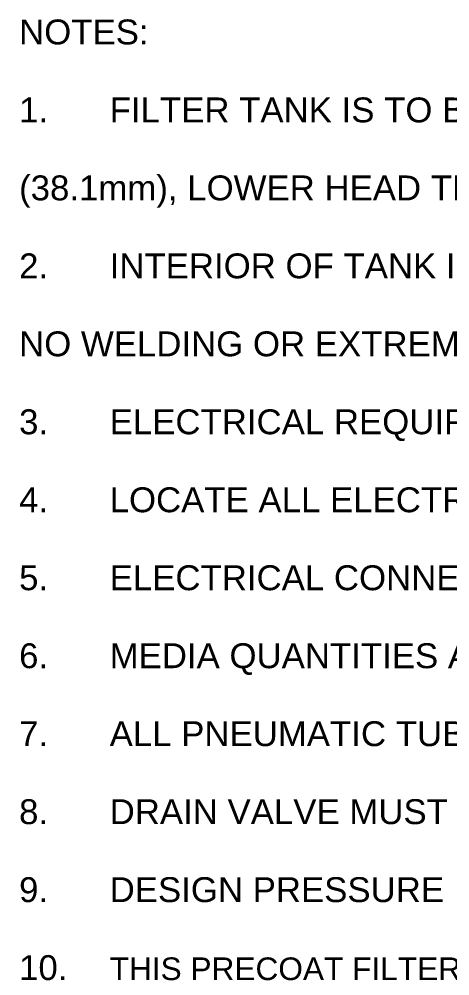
# Model space of a CAD drawing. Header units: inches. Extents: x 20 to 536, y 8 to 344.
# Drawn here: x 316.9 to 362.6, y 177.9 to 279.4 of the extents above; entities that cross this region are included whole.
import ezdxf

# ---------------------------------------------------------------- set-up
doc = ezdxf.new("R2010")
doc.units = ezdxf.units.IN
doc.header["$LTSCALE"] = 16
doc.header["$MEASUREMENT"] = 0
doc.layers.add('Symbol', color=7, linetype='Continuous', lineweight=25)
doc.styles.add('Standard D-E NeptuneBenson', font='arial.ttf')

msp = doc.modelspace()

# ---------------------------------------------------------------- texts
at = {"layer": 'Symbol', "insert": (316.92372, 279.33795), "char_height": 2.40000008, "width": 216.2072296, "attachment_point": 1, "line_spacing_factor": 1.754237, "style": 'Standard D-E NeptuneBenson'}
msp.add_mtext('\\pxsm1.88;\\fArial|b0|i0;{\\H2.6400;NOTES:\\P}\\fArial|b0|i0;{\\H2.6400;1.^I}\\fArial|b0|i0;{\\H2.6400;FILTER TANK IS TO BE CONSTRUCTED OF HIGH QUALITY A36 CARBON STEEL, UPPER HEAD THICKNESS = 1 1/2" \\P(38.1mm), LOWER HEAD THICKNESS = 5/16" (7.93mm) & SHELL THICKNESS = 1/4" (6.35mm).\\P}\\fArial|b0|i0;{\\H2.6400;2.^I}\\fArial|b0|i0;{\\H2.6400;INTERIOR OF TANK IS LINED WITH FLEXSOL 3000. EXTERIOR IS COATED WITH 5-8 MILS OF HIGH SOLIDS ENAMEL. \\PNO WELDING OR EXTREME HEAT IS TO BE APPLIED TO TANK AFTER LINING OR COATING PROCESS IS DONE.\\P}\\fArial|b0|i0;{\\H2.6400;3.^I}\\fArial|b0|i0;{\\H2.6400;ELECTRICAL REQUIREMENTS: 120VAC-10-60Hz, 15 AMP CIRCUIT PROTECTION.\\P}\\fArial|b0|i0;{\\H2.6400;4.^I}\\fArial|b0|i0;{\\H2.6400;LOCATE ALL ELECTRICAL ITEMS IN A NON-HAZARDOUS LOCATION.\\P}\\fArial|b0|i0;{\\H2.6400;5.^I}\\fArial|b0|i0;{\\H2.6400;ELECTRICAL CONNECTIONS ARE THE RESPONSIBILITY OF THE CUSTOMER.\\P}\\fArial|b0|i0;{\\H2.6400;6.^I}\\fArial|b0|i0;{\\H2.6400;MEDIA QUANTITIES ARE INDICATED FOR INFORMATIONAL PURPOSES ONLY.\\P}\\fArial|b0|i0;{\\H2.6400;7.^I}\\fArial|b0|i0;{\\H2.6400;ALL PNEUMATIC TUBING SUPPLIED BY POOL CONTRACTOR.\\P}\\fArial|b0|i0;{\\H2.6400;8.^I}\\fArial|b0|i0;{\\H2.6400;DRAIN VALVE MUST BE A BUTTERFLY VALVE AND INSTALLED DIRECTLY ON THE BOTTOM TANK HEAD.\\P}\\fArial|b0|i0;{\\H2.6400;9.^I}\\fArial|b0|i0;{\\H2.6400;DESIGN PRESSURE IS 50 PSI (344.73 kpa). HYDROSTATICALLY TESTED TO 75 PSI (517.11 kpa).\\P}\\fArial|b0|i0;{\\H2.6400;10.^I}\\fArial|b0|i0;{\\H2.4000;THIS PRECOAT FILTER UTILIZES TUBE ELEMENTS AND THE EFFECTIVE  FILTRATION  AREA REPRESENTS THE UNCOATED \\PAREA.}', dxfattribs=at)

doc.saveas('drawing.dxf')
